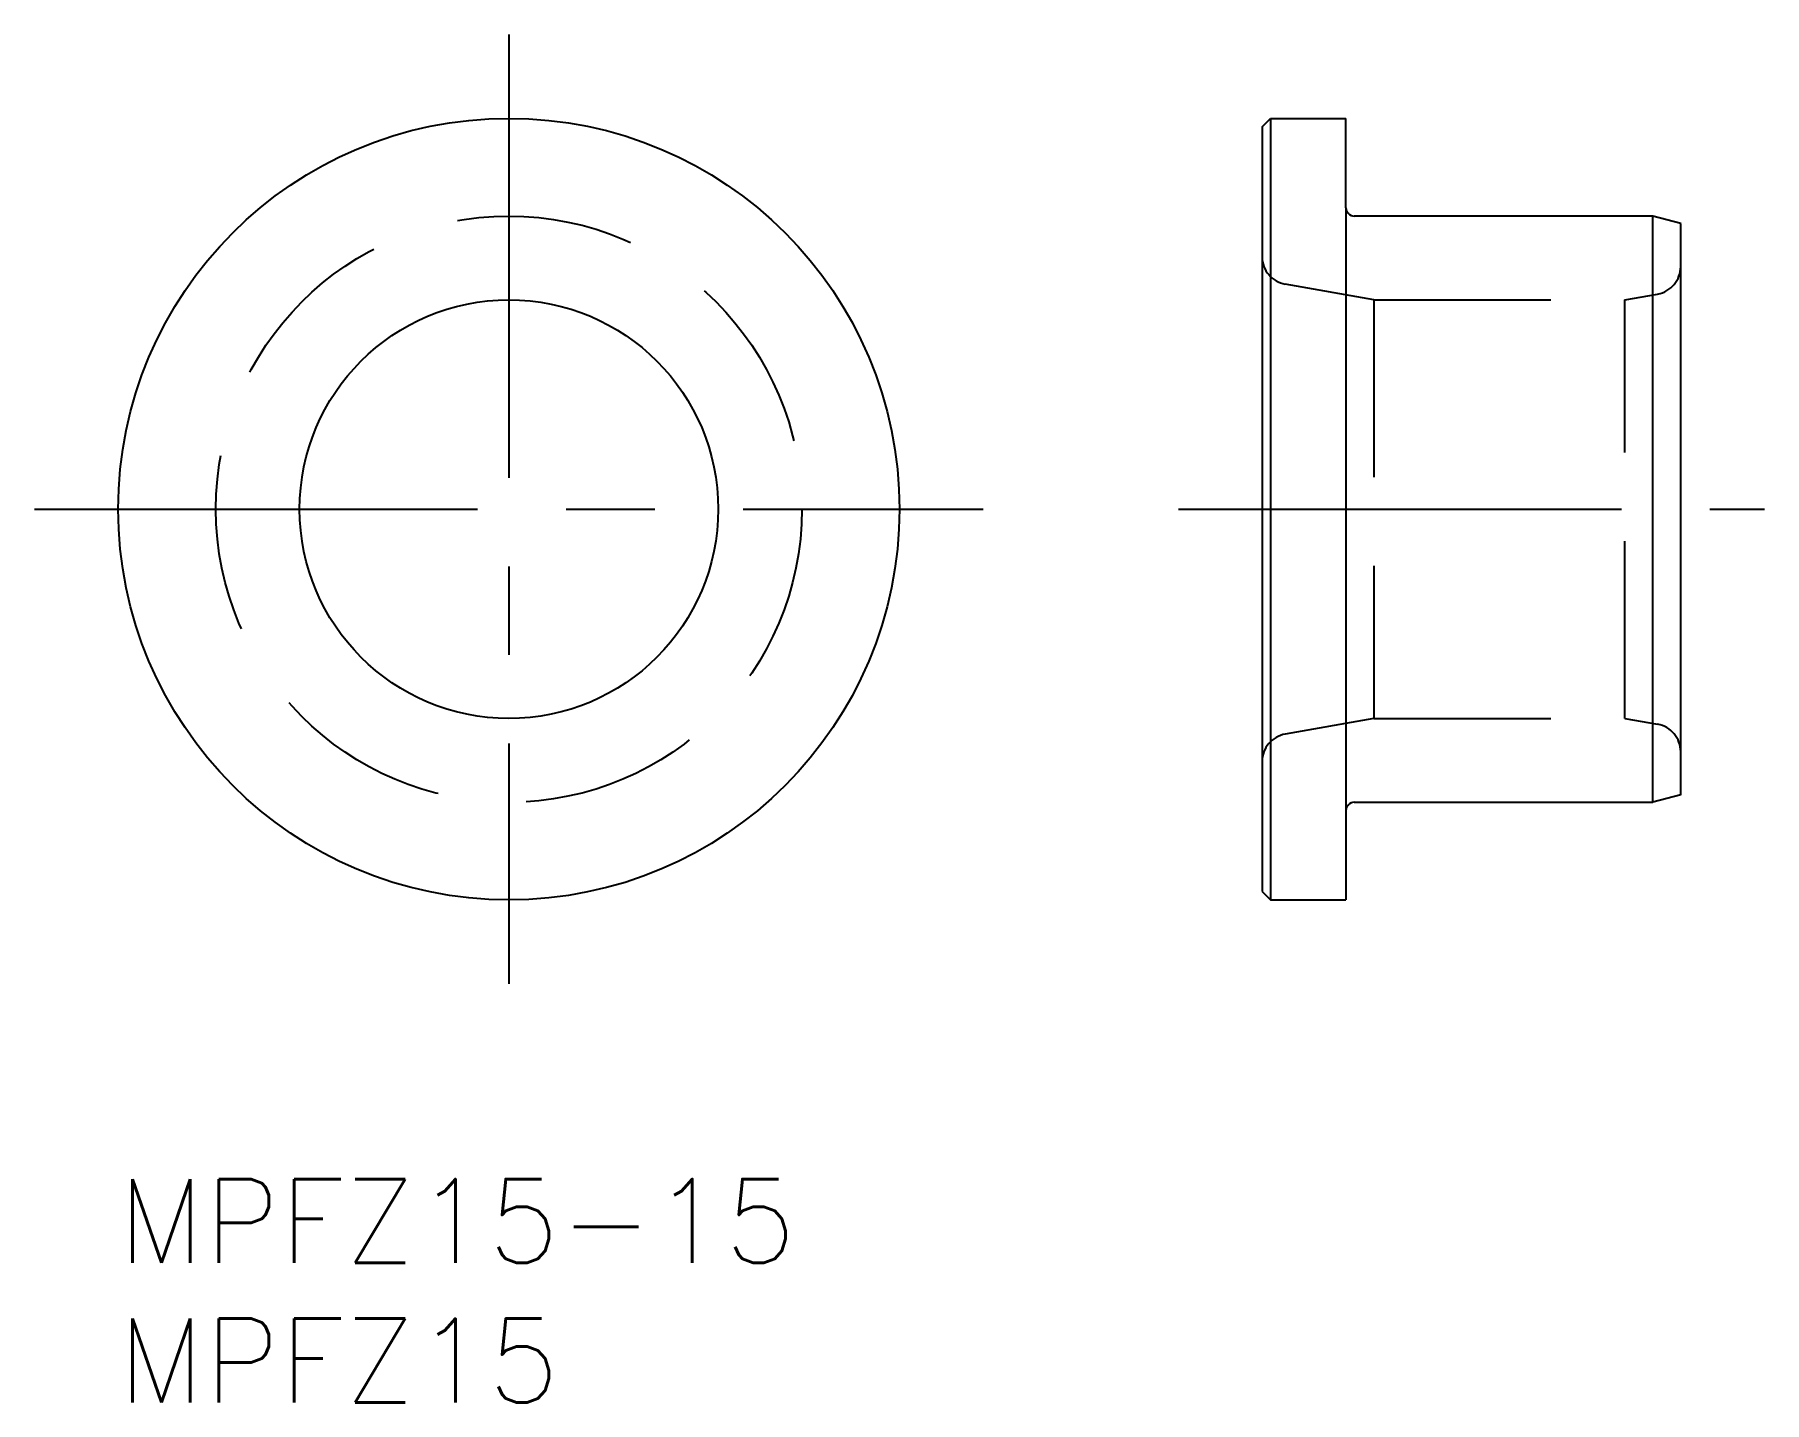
# Model space of a CAD drawing. Extents: x -3 to 59, y -8 to 41.
import ezdxf

# ---------------------------------------------------------------- set-up
doc = ezdxf.new("R2010")
doc.units = 0
doc.header["$LTSCALE"] = 0.5
doc.linetypes.add('CENTER', pattern=[50.8, 31.75, -6.35, 6.35, -6.35])
doc.linetypes.add('DASHED', pattern=[19.05, 12.7, -6.35])
doc.layers.get('0').update_dxf_attribs({"linetype": 'CONTINUOUS'})
for name, color, linetype in [('MSM_CENTER', 1, 'CENTER'), ('MSM_CONTINUOUS', 7, 'CONTINUOUS'), ('MSM_DASHED', 4, 'DASHED'), ('MSM_PART_NUMBER', 7, 'CONTINUOUS')]:
    doc.layers.add(name, color=color, linetype=linetype)
doc.styles.get("Standard").update_dxf_attribs({"font": 'txt.shx', "height": 3, "bigfont": 'bigfont.shx'})

# ---------------------------------------------------------------- blocks, each defined once
blk = doc.blocks.new('*U22')
at = {"layer": 'MSM_PART_NUMBER'}
blk.add_text('MPFZ15-15', height=3, dxfattribs=at).set_placement((0, -3))
blk = doc.blocks.new('*U23')
at = {"layer": 'MSM_PART_NUMBER'}
blk.add_text('MPFZ15', height=3, dxfattribs=at).set_placement((0, -8))

msp = doc.modelspace()

# ---------------------------------------------------------------- linework, layer by layer
at = {"layer": 'MSM_CENTER'}
for p, q in [((14, 41), (14, 7)), ((-3, 24), (31, 24)), ((38, 24), (59, 24))]:
    msp.add_line(p, q, dxfattribs=at)
at = {"layer": 'MSM_CONTINUOUS'}
for p, q in [((41, 37.7), (41.3, 38)), ((41.3, 38), (41.3, 10)), ((41.3, 38), (44, 38)), ((44, 34.8), (44, 38)), ((41, 37.7), (41, 10.3)), ((44, 34.8), (44, 13.2)), ((55, 34.5), (44.3, 34.5)), ((56, 34.232), (55, 34.5)), ((55.004, 13.5), (55, 34.5)), ((56, 13.766), (56, 34.232)), ((56.004, 13.768), (55.004, 13.5)), ((44, 13.2), (44, 10)), ((44.3, 13.5), (55.004, 13.5)), ((41, 10.3), (41.3, 10)), ((41.3, 10), (44, 10))]:
    msp.add_line(p, q, dxfattribs=at)
for radius in [14, 7.5]:
    msp.add_circle((14, 24), radius, dxfattribs=at)
for centre, start, end in [((44.3, 34.8), 180, 270), ((44.3, 13.2), 90, 180)]:
    msp.add_arc(centre, 0.3, start, end, dxfattribs=at)
at = {"layer": 'MSM_DASHED'}
for p, q in [((45, 31.5), (41.826, 32.06)), ((54, 31.5), (55.174, 31.707)), ((45, 31.5), (54, 31.5)), ((45, 31.5), (45, 16.5)), ((54, 16.5), (54, 31.5)), ((45, 16.5), (41.826, 15.94)), ((45, 16.5), (54, 16.5)), ((54, 16.5), (55.174, 16.293))]:
    msp.add_line(p, q, dxfattribs=at)
msp.add_circle((14, 24), 10.5, dxfattribs=at)
for centre, start, end in [((42, 33.044), 180, 260), ((55, 32.692), 280, 0), ((55, 15.308), 0, 80), ((42, 14.956), 100, 180)]:
    msp.add_arc(centre, 1, start, end, dxfattribs=at)

# ---------------------------------------------------------------- block references
for name in ['*U22', '*U23']:
    msp.add_blockref(name, (0, 0))

doc.saveas('drawing.dxf')
